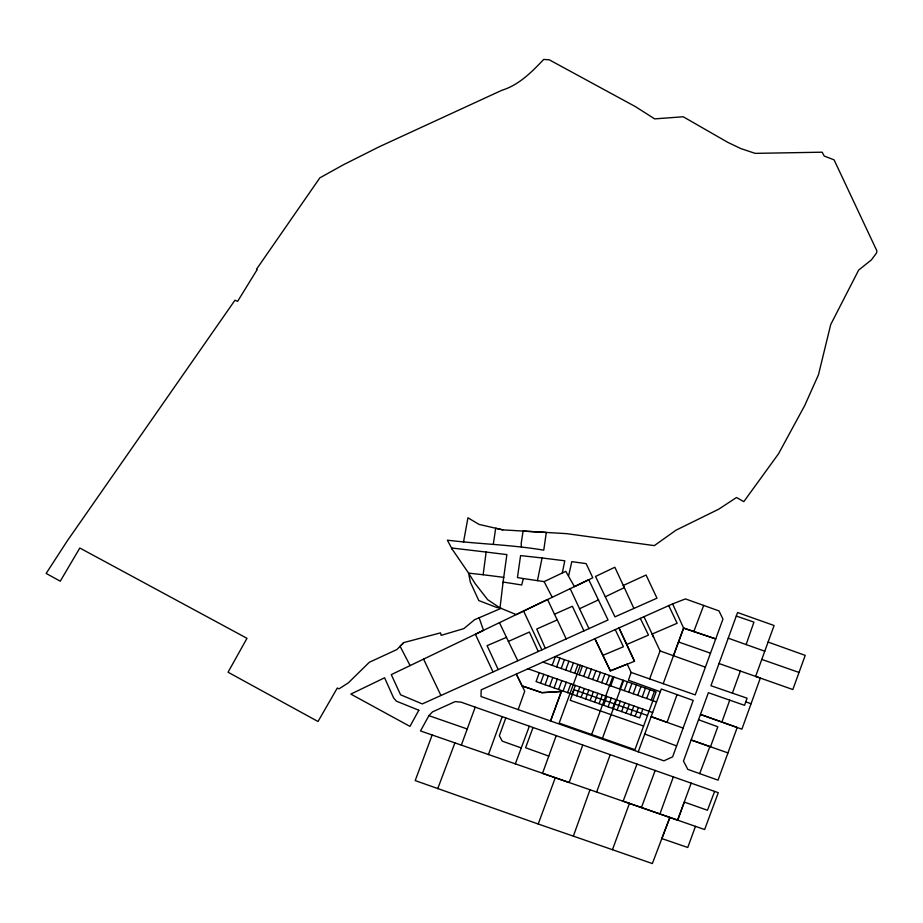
<?xml version="1.0" encoding="UTF-8"?>
<svg xmlns="http://www.w3.org/2000/svg" width="923" height="923" viewBox="0 0 923 923"><rect width="100%" height="100%" fill="white"/><g stroke="black" fill="none" stroke-linecap="round" stroke-linejoin="round"><path stroke-width="1.38" d="M568.591 575.929L571.787 561.657L586.151 563.618L592.797 577.786L574.441 586.624L565.764 571.349L544.109 581.617L523.353 578.571L521.714 584.974L503.093 582.044L500.012 607.922L516.199 614.591L588.759 579.748L608.038 619.979L422.296 703.926L400.582 694.788L391.283 674.621L483.502 630.351L479.118 617.775M521.437 547.166L521.183 543.451L523.087 531.083L546.312 532.444L543.751 550.177C511.838 544.697 479.418 544.132 447.355 540.174L452.224 549.243L468.596 573.125L483.144 574.741L486.133 552.058L506.877 554.608L502.989 582.736M493.332 544.085L495.697 528.233L502.793 529.871L566.607 533.644L654.315 545.62L676.028 530.171L718.682 509.208L736.531 497.497L743.8 501.639L778.481 453.862L804.671 405.624L818.459 374.819L830.723 324.527L858.655 270.104L871.404 259.871L876.608 252.879L876.85 250.802L834.092 159.852L824.216 156.056L822.197 152.191L755.176 153.368L740.892 148.603L727.843 142.384L683.228 116.771L654.672 118.882L635.439 106.641L549.197 59.776L543.67 59.441C531.81 71.994 518.876 85.078 501.916 90.258L379.122 146.815L343.321 164.813L319.866 177.851L256.513 269.216L257.125 269.666L237.649 301.313L234.95 300.252L67.079 541.178L46.15 573.437L60.272 581.19L79.816 548.02L246.983 638.312L228.05 672.221L318.02 721.509L337.276 688.05L339.076 688.835L348.329 682.847L369.35 662.264L396.902 649.538L403.766 642.593L440.525 632.866L441.148 635.347L463.831 628.621L474.572 619.737L501.177 608.292M463.484 542.228L467.949 517.791L479.06 524.414L502.793 529.871M537.44 580.636L542.066 557.965L564.784 560.792L562.349 572.71M638.22 751.841L661.306 688.996L693.219 700.43L672.625 756.848L663.902 760.829L481.01 696.53L481.183 689.85L594.885 638.716L610.345 670.836L627.213 664.11L631.124 672.429L628.401 680.263L660.291 691.731M746.13 644.566L753.941 622.114L736.289 616.056L710.941 685.72L747.076 698.192L744.538 705.322L708.379 692.712L683.47 761.06L687.808 769.378L718.036 780.154L737.212 727.497L700.465 714.448L741.896 729.17L760.321 678.07L719.029 663.522M428.907 715.66L432.518 711.864L455.212 701.584L461.062 702.161L718.279 792.695L704.641 829.535L420.507 730.947L428.907 715.66L467.234 728.985L475.195 707.191M518.149 709.625L524.737 691.2L516.315 674.136L522.141 685.916L541.87 692.665L561.346 691.5L550.523 721.059L561.392 691.465L541.87 692.665L522.13 685.916M721.89 722.051L729.735 700.165M432.149 735.043L415.188 780.581L538.213 824.008L573.356 836.134L590.016 789.73M677.044 694.627L667.052 722.34L651.142 716.652L683.124 728.085M596.662 792.015L610.195 754.737M637.032 763.99L623.163 801.152L659.945 813.959L673.352 776.831M732.389 693.127L740.396 671.044M768.086 642.062L805.214 655.388L792.834 689.539L755.625 676.409L774.085 625.517L737.569 612.526L736.289 616.056M461.327 745.173L467.234 728.985M488.417 754.599L502.181 716.767M505.769 718.036L499.343 735.758L502.25 741.146L521.264 747.93L529.294 726.332M556.165 735.816L542.505 773.347L569.156 782.542L582.713 745.196M539.309 672.752L536.078 681.578L639.627 717.921L642.858 709.095M540.578 683.158L543.809 674.332M545.078 684.739L548.308 675.913M552.185 665.333L555.427 656.507L656.126 691.846L634.943 749.695L559.165 723.101L580.348 665.252M532.975 727.624L525.614 747.745L548.781 756.11M549.589 686.32L552.819 677.494M556.696 666.902L559.926 658.087M554.088 687.9L557.319 679.074M561.196 668.483L564.426 659.668M558.588 689.481L561.819 680.655M565.695 670.063L568.926 661.249M563.088 691.062L566.318 682.235M570.195 671.644L573.425 662.829M567.587 692.642L570.829 683.816M574.706 673.225L577.936 664.41M572.098 694.211L575.329 685.397M579.206 674.805L582.436 665.991M576.598 695.792L579.829 686.977M583.705 676.386L586.936 667.571M581.098 697.373L584.328 688.558M588.205 677.967L591.435 669.14M585.597 698.953L588.828 690.139M592.704 679.547L595.946 670.721M590.109 700.534L593.339 691.719M597.216 681.128L600.446 672.302M594.608 702.115L597.839 693.3M601.715 682.708L604.946 673.882M599.108 703.695L602.338 694.869M606.215 684.289L609.445 675.463M591.655 734.5L612.837 676.651M603.607 705.276L606.838 696.45M610.714 685.87L613.945 677.044M608.107 706.856L611.338 698.03M612.618 708.437L615.849 699.611M619.725 689.031L622.956 680.205M602.454 738.285L623.648 680.447M617.118 710.018L620.348 701.192M624.225 690.612L627.455 681.785M621.617 711.598L624.848 702.772M628.725 692.192L631.955 683.366M626.117 713.179L629.348 704.353M633.224 693.773L636.455 684.947M630.628 714.76L633.859 705.933M637.735 695.354L640.966 686.527M635.128 716.34L638.358 707.514M642.235 696.923L645.465 688.108M646.735 698.503L649.965 689.689M651.234 700.084L654.465 691.269M631.124 672.429L663.21 683.689L683.608 628.078L672.602 603.896L594.885 638.716L610.322 670.894L634.505 661.283L618.987 627.917L634.505 661.283M643.954 616.668L660.072 650.934L673.467 655.734L683.608 628.078L715.729 638.924L722.951 619.079L718.994 610.911L685.454 598.912L672.602 603.896M683.608 628.078L715.729 638.924L695.238 694.892L663.21 683.689M659.945 813.959L677.655 820.132L691.189 783.119M677.655 820.132L684.278 802.064L707.445 810.267L714.633 791.403M695.481 826.35L687.762 847.476L661.849 838.58L669.879 817.432L652.353 863.559L573.356 836.134M612.457 849.691L629.451 803.345M538.213 824.008L555.288 777.754M641.439 807.533L655.192 770.405M515.299 763.944L521.264 747.93M649.63 678.924L660.072 650.934M437.744 788.657L454.901 742.877M699.68 773.624L709.879 746.557L727.959 752.914M693.808 631.54L703.684 605.43M403.766 642.593L400.086 646.308L410.135 665.621M605.35 596.743L624.306 587.639L614.856 567.241L595.531 576.46L614.949 616.852L656.98 598.173L646.077 575.041L623.302 585.447L633.87 608.395M570.172 588.666L579.552 608.719L598.542 599.858M566.214 638.958L557.273 619.898L536.736 629.013L545.331 648.35M499.447 622.667L508.4 641.404L529.41 632.047L538.247 651.476M492.963 671.829L475.38 634.251L547.581 599.5L554.469 614.222L572.375 606.284L583.982 630.94M626.705 644.531L648.488 635.082L640.285 618.318M506.485 637.343L487.09 645.65L498.166 669.498M602.915 655.353L623.417 646.746L615.203 629.601M542.066 557.965L520.584 555.588L517.434 577.567L523.353 578.571M486.133 552.058L451.555 547.974L452.224 549.243M483.144 574.741L503.831 577.371M761.798 659.414L799.018 672.452M678.52 641.97L710.502 653.172M543.001 662.103L656.541 701.953M528.106 668.817L652.653 712.533M647.473 715.475L574.083 689.723L570.206 700.303L643.596 726.066M709.879 746.557L691.154 739.981L710.491 746.788L717.817 726.77L698.526 719.744M728.247 638.197L764.763 651.211M673.467 655.734L705.391 667.156M745.784 701.838L751.068 703.753M644.762 734.027L676.605 745.934M544.109 581.617L552.219 597.285M554.469 614.222L557.273 619.898M508.4 641.404L517.757 660.706M423.576 659.137L440.836 695.296M668.633 605.442L677.147 623.267L652.123 634.055L653.657 637.297M579.552 608.719L589.001 628.701M523.595 611.038L541.859 649.884M418.834 710.237L409.95 726.389L350.821 694.096L384.603 677.794L393.602 697.903L396.359 701.145L418.834 710.237M500.012 607.922L496.955 607.565L478.783 600.55L470.28 582.021L468.596 573.125L475.045 583.451L487.679 599.708L500.012 607.922"/></g></svg>
